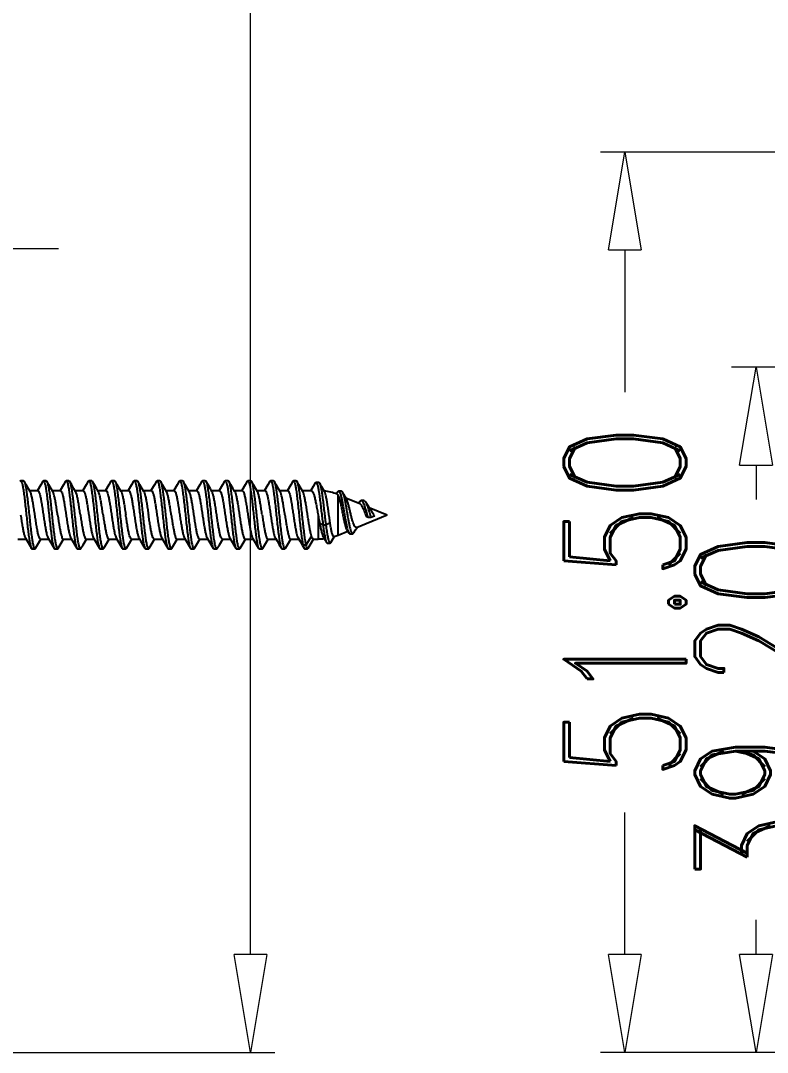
# Model space of a CAD drawing. Header units: millimetres. Extents: x -1995 to -555, y 489 to 1011.
# Drawn here: x -1546.5 to -1503.8, y 771.4 to 830.4 of the extents above; entities that cross this region are included whole.
import ezdxf

# ---------------------------------------------------------------- set-up
doc = ezdxf.new("R2010")
doc.units = ezdxf.units.MM
doc.layers.add('dim', color=82, linetype='Continuous', lineweight=9)
doc.styles.add('ROMAND', font='romand.shx', dxfattribs={"width": 0.75, "bigfont": 'gbcbig.shx'})
doc.dimstyles.new('YanXiu', dxfattribs={"dimtxt": 2.5, "dimasz": 2.2, "dimexe": 1, "dimexo": 0, "dimgap": 0.66, "dimtad": 0, "dimzin": 1, "dimdsep": 46, "dimtxsty": 'ROMAND', "dimblk": 'CLOSEDBLANK', "dimcen": 0, "dimclrd": 3, "dimclre": 3, "dimclrt": 7, "dimazin": 0, "dimtfac": 1, "dimtofl": 0, "dimtmove": 0, "dimatfit": 3, "dimldrblk": 'CLOSEDBLANK', "dimfxl": 1, "dimlwd": 5, "dimlwe": 5, "dimarcsym": 0})

# ---------------------------------------------------------------- blocks, each defined once
blk = doc.blocks.new('_ClosedBlank')
at = {"color": 0, "linetype": 'ByBlock', "lineweight": -2}
for p, q in [((-1, 0.167), (0, 0)), ((-1, 0.167), (-1, -0.167)), ((0, 0), (-1, -0.167))]:
    blk.add_line(p, q, dxfattribs=at)
blk = doc.blocks.new('*D161')
at = {"layer": 'Defpoints', "color": 0}
for p in [(-1511.939, 822.916), (-1473.987, 822.916), (-1473.987, 771.414)]:
    blk.add_point(p, dxfattribs=at)
at = {"layer": 'dim', "color": 3, "lineweight": 5}
for p, q in [((-1475.386, 822.916), (-1513.338, 822.916)), ((-1511.939, 817.316), (-1511.939, 809.189)), ((-1511.939, 777.014), (-1511.939, 785.141)), ((-1475.386, 771.414), (-1513.338, 771.414))]:
    blk.add_line(p, q, dxfattribs=at)
at = {"layer": 'dim', "color": 3, "lineweight": 5, "xscale": 5.600000000000001, "yscale": 5.600000000000001, "zscale": 5.600000000000001}
for p, rotation in [((-1511.939, 822.916), 90), ((-1511.939, 771.414), 270)]:
    blk.add_blockref('_ClosedBlank', p, dxfattribs=dict(at, rotation=rotation))
at = {"layer": 'dim', "color": 7, "insert": (-1511.939, 797.165), "char_height": 7, "attachment_point": 5, "rotation": 90, "style": 'ROMAND'}
blk.add_mtext('51.50', dxfattribs=at)
blk = doc.blocks.new('*D162')
at = {"layer": 'Defpoints', "color": 0}
for p in [(-1504.439, 810.614), (-1473.987, 810.614), (-1473.987, 771.414)]:
    blk.add_point(p, dxfattribs=at)
at = {"layer": 'dim', "color": 3, "lineweight": 5}
for p, q in [((-1475.386, 810.614), (-1505.838, 810.614)), ((-1504.439, 805.014), (-1504.439, 803.039)), ((-1504.439, 777.014), (-1504.439, 778.99)), ((-1475.386, 771.414), (-1505.838, 771.414))]:
    blk.add_line(p, q, dxfattribs=at)
at = {"layer": 'dim', "color": 3, "lineweight": 5, "xscale": 5.600000000000001, "yscale": 5.600000000000001, "zscale": 5.600000000000001}
for p, rotation in [((-1504.439, 810.614), 90), ((-1504.439, 771.414), 270)]:
    blk.add_blockref('_ClosedBlank', p, dxfattribs=dict(at, rotation=rotation))
at = {"layer": 'dim', "color": 7, "insert": (-1504.439, 791.014), "char_height": 7, "attachment_point": 5, "rotation": 90, "style": 'ROMAND'}
blk.add_mtext('39.20', dxfattribs=at)
blk = doc.blocks.new('*D164')
at = {"layer": 'Defpoints', "color": 0}
for p in [(-1555.547, 953.384), (-1533.357, 953.384), (-1555.547, 771.414)]:
    blk.add_point(p, dxfattribs=at)
at = {"layer": 'dim', "color": 3, "lineweight": 5}
for p, q in [((-1554.147, 953.384), (-1531.958, 953.384)), ((-1533.357, 947.784), (-1533.357, 876.549)), ((-1533.357, 777.014), (-1533.357, 848.25)), ((-1554.147, 771.414), (-1531.958, 771.414))]:
    blk.add_line(p, q, dxfattribs=at)
at = {"layer": 'dim', "color": 3, "lineweight": 5, "xscale": 5.600000000000001, "yscale": 5.600000000000001, "zscale": 5.600000000000001}
for p, rotation in [((-1533.357, 953.384), 90), ((-1533.357, 771.414), 270)]:
    blk.add_blockref('_ClosedBlank', p, dxfattribs=dict(at, rotation=rotation))
at = {"layer": 'dim', "color": 7, "insert": (-1533.357, 862.399), "char_height": 7, "attachment_point": 5, "rotation": 90, "style": 'ROMAND'}
blk.add_mtext('181.97', dxfattribs=at)
blk = doc.blocks.new('*D169')
at = {"layer": 'Defpoints', "color": 0}
for p in [(-1588.545, 823.204), (-1555.547, 822.916), (-1588.545, 817.391)]:
    blk.add_point(p, dxfattribs=at)
at = {"layer": 'dim', "color": 3, "lineweight": 5}
for p, q in [((-1588.545, 821.805), (-1588.545, 815.991)), ((-1555.547, 821.517), (-1555.547, 815.991)), ((-1594.145, 817.391), (-1599.745, 817.391)), ((-1549.947, 817.391), (-1544.347, 817.391))]:
    blk.add_line(p, q, dxfattribs=at)
at = {"layer": 'dim', "color": 3, "lineweight": 5, "xscale": 5.600000000000001, "yscale": 5.600000000000001, "zscale": 5.600000000000001}
blk.add_blockref('_ClosedBlank', (-1588.545, 817.391), dxfattribs=at)
at = {"layer": 'dim', "color": 3, "lineweight": 5, "xscale": 5.600000000000001, "yscale": 5.600000000000001, "zscale": 5.600000000000001, "rotation": 180}
blk.add_blockref('_ClosedBlank', (-1555.547, 817.391), dxfattribs=at)
at = {"layer": 'dim', "color": 7, "insert": (-1572.046, 817.391), "char_height": 7, "attachment_point": 5, "style": 'ROMAND'}
blk.add_mtext('33.00', dxfattribs=at)

msp = doc.modelspace()

# ---------------------------------------------------------------- linework, layer by layer
at = {"color": 7, "linetype": 'Continuous'}
for p, q in [((-1546.541, 804.083), (-1546.503, 804.115)), ((-1546.34, 804.115), (-1546.503, 804.115)), ((-1546.34, 804.115), (-1546.303, 804.083)), ((-1545.356, 803.888), (-1545.548, 803.562)), ((-1545.241, 804.083), (-1545.356, 803.888)), ((-1545.241, 804.083), (-1545.203, 804.115)), ((-1545.04, 804.115), (-1545.203, 804.115)), ((-1545.04, 804.115), (-1545.003, 804.083)), ((-1544.056, 803.888), (-1544.248, 803.562)), ((-1543.941, 804.083), (-1544.056, 803.888)), ((-1543.941, 804.083), (-1543.903, 804.115)), ((-1543.74, 804.115), (-1543.903, 804.115)), ((-1543.74, 804.115), (-1543.703, 804.083)), ((-1542.756, 803.888), (-1542.948, 803.562)), ((-1542.641, 804.083), (-1542.756, 803.888)), ((-1542.641, 804.083), (-1542.603, 804.115)), ((-1542.44, 804.115), (-1542.603, 804.115)), ((-1542.44, 804.115), (-1542.403, 804.083)), ((-1541.456, 803.888), (-1541.648, 803.562)), ((-1541.341, 804.083), (-1541.456, 803.888)), ((-1541.341, 804.083), (-1541.303, 804.115)), ((-1541.14, 804.115), (-1541.303, 804.115)), ((-1541.14, 804.115), (-1541.103, 804.083)), ((-1540.156, 803.888), (-1540.348, 803.562)), ((-1540.041, 804.083), (-1540.156, 803.888)), ((-1540.041, 804.083), (-1540.003, 804.115)), ((-1539.84, 804.115), (-1540.003, 804.115)), ((-1539.84, 804.115), (-1539.803, 804.083)), ((-1538.856, 803.888), (-1539.048, 803.562)), ((-1538.741, 804.083), (-1538.856, 803.888)), ((-1538.741, 804.083), (-1538.703, 804.115)), ((-1538.54, 804.115), (-1538.703, 804.115)), ((-1537.556, 803.888), (-1537.748, 803.562)), ((-1537.441, 804.083), (-1537.556, 803.888)), ((-1537.441, 804.083), (-1537.403, 804.115)), ((-1537.24, 804.115), (-1537.403, 804.115)), ((-1536.256, 803.888), (-1536.448, 803.562)), ((-1536.141, 804.083), (-1536.256, 803.888)), ((-1536.141, 804.083), (-1536.103, 804.115)), ((-1535.94, 804.115), (-1536.103, 804.115)), ((-1534.956, 803.888), (-1535.148, 803.562)), ((-1534.841, 804.083), (-1534.956, 803.888)), ((-1534.841, 804.083), (-1534.803, 804.115)), ((-1534.64, 804.115), (-1534.803, 804.115)), ((-1533.656, 803.888), (-1533.848, 803.562)), ((-1533.541, 804.083), (-1533.656, 803.888)), ((-1533.541, 804.083), (-1533.503, 804.115)), ((-1533.34, 804.115), (-1533.503, 804.115)), ((-1532.356, 803.888), (-1532.548, 803.562)), ((-1532.241, 804.083), (-1532.356, 803.888)), ((-1532.241, 804.083), (-1532.203, 804.115)), ((-1532.04, 804.115), (-1532.203, 804.115)), ((-1531.056, 803.888), (-1531.248, 803.562)), ((-1530.941, 804.083), (-1531.056, 803.888)), ((-1530.74, 804.115), (-1530.903, 804.115)), ((-1529.648, 803.989), (-1529.763, 803.793)), ((-1529.648, 803.989), (-1529.609, 804.021)), ((-1529.446, 804.021), (-1529.609, 804.021)), ((-1545.988, 803.55), (-1545.529, 803.55)), ((-1544.688, 803.55), (-1544.229, 803.55)), ((-1543.388, 803.55), (-1542.929, 803.55)), ((-1542.088, 803.55), (-1541.629, 803.55)), ((-1540.788, 803.55), (-1540.329, 803.55)), ((-1539.488, 803.55), (-1539.029, 803.55)), ((-1538.188, 803.55), (-1537.729, 803.55)), ((-1536.888, 803.55), (-1536.429, 803.55)), ((-1535.588, 803.55), (-1535.129, 803.55)), ((-1534.288, 803.55), (-1533.829, 803.55)), ((-1532.988, 803.55), (-1532.529, 803.55)), ((-1531.688, 803.55), (-1531.229, 803.55)), ((-1530.388, 803.55), (-1529.875, 803.55)), ((-1529.763, 803.793), (-1529.908, 803.55)), ((-1528.368, 803.474), (-1528.438, 803.359)), ((-1528.339, 801.009), (-1528.339, 803.273)), ((-1528.154, 803.516), (-1528.316, 803.516)), ((-1527.905, 803.142), (-1527.099, 802.808)), ((-1527.102, 802.92), (-1527.16, 802.833)), ((-1526.862, 802.98), (-1527.025, 802.98)), ((-1529.489, 802.165), (-1529.487, 802.153)), ((-1529.487, 802.153), (-1529.487, 800.78)), ((-1527.283, 801.446), (-1525.547, 802.165)), ((-1526.573, 802.59), (-1525.547, 802.165)), ((-1526.508, 802.494), (-1526.536, 802.533)), ((-1526.258, 802.095), (-1526.465, 802.009)), ((-1529.204, 801.565), (-1529.399, 801.683)), ((-1529.042, 801.565), (-1529.204, 801.565)), ((-1528.802, 801.71), (-1529.042, 801.565)), ((-1526.628, 802.009), (-1526.724, 802.048)), ((-1526.465, 802.009), (-1526.628, 802.009)), ((-1530.352, 800.436), (-1530.679, 800.937)), ((-1530.679, 800.937), (-1530.632, 800.825)), ((-1529.864, 800.937), (-1530.19, 800.436)), ((-1528.756, 800.585), (-1528.567, 800.907)), ((-1528.567, 800.907), (-1528.552, 800.93)), ((-1528.339, 801.009), (-1527.795, 801.234)), ((-1527.84, 801.305), (-1527.802, 801.246)), ((-1527.802, 801.246), (-1527.732, 801.133)), ((-1527.669, 801.083), (-1527.507, 801.083)), ((-1527.438, 801.141), (-1527.346, 801.296)), ((-1527.346, 801.296), (-1527.244, 801.462)), ((-1546.664, 800.78), (-1546.205, 800.78)), ((-1545.653, 800.247), (-1545.535, 800.447)), ((-1545.535, 800.447), (-1545.345, 800.769)), ((-1545.364, 800.78), (-1544.905, 800.78)), ((-1544.353, 800.247), (-1544.235, 800.447)), ((-1544.235, 800.447), (-1544.045, 800.769)), ((-1544.064, 800.78), (-1543.605, 800.78)), ((-1543.053, 800.247), (-1542.935, 800.447)), ((-1542.935, 800.447), (-1542.745, 800.769)), ((-1542.764, 800.78), (-1542.305, 800.78)), ((-1541.753, 800.247), (-1541.635, 800.447)), ((-1541.635, 800.447), (-1541.445, 800.769)), ((-1541.464, 800.78), (-1541.005, 800.78)), ((-1540.453, 800.247), (-1540.335, 800.447)), ((-1540.335, 800.447), (-1540.145, 800.769)), ((-1540.164, 800.78), (-1539.705, 800.78)), ((-1539.153, 800.247), (-1539.035, 800.447)), ((-1539.035, 800.447), (-1538.845, 800.769)), ((-1538.864, 800.78), (-1538.405, 800.78)), ((-1537.853, 800.247), (-1537.735, 800.447)), ((-1537.735, 800.447), (-1537.545, 800.769)), ((-1537.564, 800.78), (-1537.105, 800.78)), ((-1536.553, 800.247), (-1536.435, 800.447)), ((-1536.435, 800.447), (-1536.245, 800.769)), ((-1536.264, 800.78), (-1535.805, 800.78)), ((-1535.253, 800.247), (-1535.135, 800.447)), ((-1535.135, 800.447), (-1534.945, 800.769)), ((-1534.964, 800.78), (-1534.979, 800.784)), ((-1534.964, 800.78), (-1534.505, 800.78)), ((-1533.953, 800.247), (-1533.835, 800.447)), ((-1533.835, 800.447), (-1533.645, 800.769)), ((-1533.664, 800.78), (-1533.205, 800.78)), ((-1532.653, 800.247), (-1532.535, 800.447)), ((-1532.535, 800.447), (-1532.345, 800.769)), ((-1532.364, 800.78), (-1531.905, 800.78)), ((-1531.353, 800.247), (-1531.235, 800.447)), ((-1531.235, 800.447), (-1531.045, 800.769)), ((-1531.064, 800.78), (-1530.605, 800.78)), ((-1530.632, 800.825), (-1530.539, 800.669)), ((-1530.539, 800.669), (-1530.389, 800.414)), ((-1530.389, 800.414), (-1530.291, 800.249)), ((-1530.19, 800.436), (-1530.352, 800.436)), ((-1530.054, 800.249), (-1529.936, 800.448)), ((-1529.936, 800.448), (-1529.747, 800.769)), ((-1529.765, 800.78), (-1529.487, 800.78)), ((-1528.964, 800.545), (-1528.801, 800.545)), ((-1545.853, 800.215), (-1545.69, 800.215)), ((-1544.553, 800.215), (-1544.39, 800.215)), ((-1543.253, 800.215), (-1543.09, 800.215)), ((-1541.953, 800.215), (-1541.79, 800.215)), ((-1540.653, 800.215), (-1540.49, 800.215)), ((-1539.353, 800.215), (-1539.19, 800.215)), ((-1538.053, 800.215), (-1537.89, 800.215)), ((-1536.753, 800.215), (-1536.59, 800.215)), ((-1535.491, 800.247), (-1535.467, 800.22)), ((-1535.467, 800.22), (-1535.453, 800.215)), ((-1535.453, 800.215), (-1535.29, 800.215)), ((-1535.305, 800.22), (-1535.29, 800.215)), ((-1534.153, 800.215), (-1533.99, 800.215)), ((-1532.853, 800.215), (-1532.69, 800.215)), ((-1531.553, 800.215), (-1531.39, 800.215)), ((-1531.39, 800.215), (-1531.353, 800.247)), ((-1530.254, 800.217), (-1530.091, 800.217)), ((-1530.091, 800.217), (-1530.054, 800.249))]:
    msp.add_line(p, q, dxfattribs=at)
for points in [[(-1545.962, 803.506), (-1546.052, 803.658), (-1546.185, 803.883), (-1546.303, 804.083)], [(-1544.662, 803.506), (-1544.752, 803.658), (-1544.885, 803.883), (-1545.003, 804.083)], [(-1543.362, 803.506), (-1543.452, 803.658), (-1543.585, 803.883), (-1543.703, 804.083)], [(-1542.062, 803.506), (-1542.152, 803.658), (-1542.285, 803.883), (-1542.403, 804.083)], [(-1540.762, 803.506), (-1540.852, 803.658), (-1540.985, 803.883), (-1541.103, 804.083)], [(-1539.462, 803.506), (-1539.552, 803.658), (-1539.685, 803.883), (-1539.803, 804.083)], [(-1538.162, 803.506), (-1538.252, 803.658), (-1538.385, 803.883), (-1538.503, 804.083)], [(-1536.862, 803.506), (-1536.952, 803.658), (-1537.085, 803.883), (-1537.203, 804.083)], [(-1535.562, 803.506), (-1535.652, 803.658), (-1535.785, 803.883), (-1535.903, 804.083)], [(-1534.262, 803.506), (-1534.352, 803.658), (-1534.485, 803.883), (-1534.603, 804.083)], [(-1532.962, 803.506), (-1533.052, 803.658), (-1533.185, 803.883), (-1533.303, 804.083)], [(-1531.662, 803.506), (-1531.752, 803.658), (-1531.885, 803.883), (-1532.003, 804.083)], [(-1530.362, 803.506), (-1530.452, 803.658), (-1530.585, 803.883), (-1530.703, 804.083)], [(-1529.118, 803.495), (-1529.29, 803.787), (-1529.407, 803.988)], [(-1527.876, 803.093), (-1528.011, 803.321), (-1528.099, 803.469)], [(-1526.536, 802.533), (-1526.665, 802.732), (-1526.771, 802.903)], [(-1546.232, 800.824), (-1546.139, 800.668), (-1546.006, 800.443), (-1545.891, 800.247)], [(-1544.932, 800.824), (-1544.839, 800.668), (-1544.706, 800.443), (-1544.591, 800.247)], [(-1543.632, 800.824), (-1543.539, 800.668), (-1543.406, 800.443), (-1543.291, 800.247)], [(-1542.332, 800.824), (-1542.239, 800.668), (-1542.106, 800.443), (-1541.991, 800.247)], [(-1541.032, 800.824), (-1540.939, 800.668), (-1540.806, 800.443), (-1540.691, 800.247)], [(-1539.732, 800.824), (-1539.639, 800.668), (-1539.506, 800.443), (-1539.391, 800.247)], [(-1538.432, 800.824), (-1538.339, 800.668), (-1538.206, 800.443), (-1538.091, 800.247)], [(-1537.132, 800.824), (-1537.039, 800.668), (-1536.906, 800.443), (-1536.791, 800.247)], [(-1535.832, 800.824), (-1535.739, 800.668), (-1535.606, 800.443), (-1535.491, 800.247)], [(-1534.532, 800.824), (-1534.439, 800.668), (-1534.306, 800.443), (-1534.191, 800.247)], [(-1533.232, 800.824), (-1533.139, 800.668), (-1533.006, 800.443), (-1532.891, 800.247)], [(-1531.932, 800.824), (-1531.839, 800.668), (-1531.706, 800.443), (-1531.591, 800.247)], [(-1529.177, 800.863), (-1529.074, 800.693), (-1529.008, 800.582)]]:
    msp.add_lwpolyline(points, dxfattribs=at)
for centre, radius, start, end in [((-1529.487, 800.55), 3, 68.74557, 83.31467), ((-1529.487, 803.78), 3, 287.72126, 292.5), ((-1526.716, 801.621), 1.13, 199.53331, 199.69764), ((-1526.742, 801.612), 1.102, 199.69714, 199.98686), ((-1529.487, 803.78), 3, 270, 276.64154)]:
    msp.add_arc(centre, radius, start, end, dxfattribs=at)
for points, start_tangent, end_tangent in [([(-1546.503, 804.115), (-1546.46, 804.074), (-1546.416, 803.944), (-1546.371, 803.73), (-1546.326, 803.444), (-1546.281, 803.097), (-1546.236, 802.706), (-1546.191, 802.291), (-1546.146, 801.869), (-1546.102, 801.461), (-1546.057, 801.086), (-1546.012, 800.762), (-1545.967, 800.504), (-1545.922, 800.323), (-1545.895, 800.243)], (0.992405, -0.123014), (0.624997, -0.780627)), ([(-1546.304, 804.083), (-1546.298, 804.074), (-1546.253, 803.944), (-1546.208, 803.73), (-1546.163, 803.444), (-1546.119, 803.097), (-1546.074, 802.706), (-1546.029, 802.291), (-1545.984, 801.869), (-1545.939, 801.461), (-1545.894, 801.086), (-1545.849, 800.762), (-1545.804, 800.504), (-1545.76, 800.323), (-1545.715, 800.229), (-1545.69, 800.222)], (0.567108, -0.823643), (0.998628, -0.052373)), ([(-1545.203, 804.115), (-1545.159, 804.072), (-1545.114, 803.939), (-1545.07, 803.724), (-1545.025, 803.435), (-1544.98, 803.087), (-1544.935, 802.695), (-1544.89, 802.279), (-1544.845, 801.858), (-1544.8, 801.45), (-1544.755, 801.077), (-1544.711, 800.754), (-1544.666, 800.498), (-1544.621, 800.319), (-1544.596, 800.243)], (0.997949, -0.064017), (0.60084, -0.79937)), ([(-1545.004, 804.083), (-1544.997, 804.072), (-1544.952, 803.939), (-1544.907, 803.724), (-1544.862, 803.435), (-1544.817, 803.087), (-1544.772, 802.695), (-1544.728, 802.279), (-1544.683, 801.858), (-1544.638, 801.45), (-1544.593, 801.077), (-1544.548, 800.754), (-1544.503, 800.498), (-1544.458, 800.319), (-1544.413, 800.227), (-1544.39, 800.222)], (0.550967, -0.834527), (0.999859, -0.016821)), ([(-1543.903, 804.115), (-1543.858, 804.069), (-1543.813, 803.934), (-1543.768, 803.717), (-1543.723, 803.426), (-1543.679, 803.077), (-1543.634, 802.684), (-1543.589, 802.268), (-1543.544, 801.846), (-1543.499, 801.44), (-1543.454, 801.067), (-1543.409, 800.746), (-1543.365, 800.492), (-1543.32, 800.316), (-1543.296, 800.243)], (0.999998, 0.002089), (0.574355, -0.818607)), ([(-1543.703, 804.083), (-1543.696, 804.069), (-1543.651, 803.934), (-1543.606, 803.717), (-1543.561, 803.426), (-1543.516, 803.077), (-1543.471, 802.684), (-1543.426, 802.268), (-1543.381, 801.846), (-1543.337, 801.44), (-1543.292, 801.067), (-1543.247, 800.746), (-1543.202, 800.492), (-1543.157, 800.316), (-1543.112, 800.226), (-1543.091, 800.222)], (0.53523, -0.844706), (0.999819, 0.019023)), ([(-1542.603, 804.115), (-1542.602, 804.115), (-1542.557, 804.067), (-1542.512, 803.93), (-1542.467, 803.71), (-1542.422, 803.417), (-1542.377, 803.066), (-1542.333, 802.673), (-1542.288, 802.256), (-1542.243, 801.835), (-1542.198, 801.429), (-1542.153, 801.058), (-1542.108, 800.738), (-1542.063, 800.486), (-1542.018, 800.312), (-1541.996, 800.244)], (0.997692, 0.067899), (0.547391, -0.836877)), ([(-1542.403, 804.083), (-1542.394, 804.067), (-1542.349, 803.93), (-1542.305, 803.71), (-1542.26, 803.417), (-1542.215, 803.066), (-1542.17, 802.673), (-1542.125, 802.256), (-1542.08, 801.835), (-1542.035, 801.429), (-1541.991, 801.058), (-1541.946, 800.738), (-1541.901, 800.486), (-1541.856, 800.312), (-1541.811, 800.225), (-1541.791, 800.222)], (0.5201, -0.854105), (0.998513, 0.054522)), ([(-1541.303, 804.115), (-1541.301, 804.115), (-1541.256, 804.064), (-1541.211, 803.925), (-1541.166, 803.703), (-1541.121, 803.409), (-1541.076, 803.056), (-1541.031, 802.662), (-1540.986, 802.245), (-1540.942, 801.824), (-1540.897, 801.419), (-1540.852, 801.048), (-1540.807, 800.731), (-1540.762, 800.48), (-1540.717, 800.308), (-1540.696, 800.244)], (0.991989, 0.126326), (0.5239, -0.85178)), ([(-1541.103, 804.083), (-1541.093, 804.064), (-1541.048, 803.925), (-1541.003, 803.703), (-1540.959, 803.409), (-1540.914, 803.056), (-1540.869, 802.662), (-1540.824, 802.245), (-1540.779, 801.824), (-1540.734, 801.419), (-1540.689, 801.048), (-1540.644, 800.731), (-1540.6, 800.48), (-1540.555, 800.308), (-1540.51, 800.224), (-1540.491, 800.222)], (0.505768, -0.862669), (0.996555, 0.082929)), ([(-1540.003, 804.115), (-1539.999, 804.115), (-1539.954, 804.062), (-1539.91, 803.92), (-1539.865, 803.696), (-1539.82, 803.4), (-1539.775, 803.046), (-1539.73, 802.651), (-1539.685, 802.233), (-1539.64, 801.812), (-1539.595, 801.408), (-1539.551, 801.039), (-1539.506, 800.723), (-1539.461, 800.474), (-1539.416, 800.305), (-1539.396, 800.244)], (0.984706, 0.174224), (0.499067, -0.866564)), ([(-1539.803, 804.083), (-1539.792, 804.062), (-1539.747, 803.92), (-1539.702, 803.696), (-1539.657, 803.4), (-1539.612, 803.046), (-1539.568, 802.651), (-1539.523, 802.233), (-1539.478, 801.812), (-1539.433, 801.408), (-1539.388, 801.039), (-1539.343, 800.723), (-1539.298, 800.474), (-1539.253, 800.305), (-1539.209, 800.223), (-1539.191, 800.222)], (0.492421, -0.870357), (0.992538, 0.121933)), ([(-1538.703, 804.114), (-1538.698, 804.115), (-1538.653, 804.059), (-1538.608, 803.915), (-1538.563, 803.688), (-1538.519, 803.391), (-1538.474, 803.036), (-1538.429, 802.64), (-1538.384, 802.222), (-1538.339, 801.801), (-1538.294, 801.397), (-1538.249, 801.03), (-1538.205, 800.715), (-1538.16, 800.469), (-1538.115, 800.302), (-1538.096, 800.244)], (0.977554, 0.210686), (0.480116, -0.877205)), ([(-1538.54, 804.114), (-1538.536, 804.115), (-1538.502, 804.083)], (0.977554, 0.210686), (0.480251, -0.877131)), ([(-1538.502, 804.083), (-1538.491, 804.059), (-1538.446, 803.915), (-1538.401, 803.688), (-1538.356, 803.391), (-1538.311, 803.036), (-1538.266, 802.64), (-1538.221, 802.222), (-1538.177, 801.801), (-1538.132, 801.397), (-1538.087, 801.03), (-1538.042, 800.715), (-1537.997, 800.469), (-1537.952, 800.302), (-1537.907, 800.222), (-1537.891, 800.221)], (0.480251, -0.877131), (0.988283, 0.152631)), ([(-1537.403, 804.114), (-1537.397, 804.114), (-1537.352, 804.056), (-1537.307, 803.91), (-1537.262, 803.681), (-1537.217, 803.382), (-1537.173, 803.025), (-1537.128, 802.629), (-1537.083, 802.21), (-1537.038, 801.79), (-1536.993, 801.387), (-1536.948, 801.02), (-1536.903, 800.708), (-1536.858, 800.463), (-1536.814, 800.298), (-1536.795, 800.245)], (0.971696, 0.236235), (0.46535, -0.885127)), ([(-1537.24, 804.114), (-1537.234, 804.114), (-1537.202, 804.084)], (0.971696, 0.236235), (0.469464, -0.882952)), ([(-1537.202, 804.084), (-1537.189, 804.056), (-1537.145, 803.91), (-1537.1, 803.681), (-1537.055, 803.382), (-1537.01, 803.025), (-1536.965, 802.629), (-1536.92, 802.21), (-1536.875, 801.79), (-1536.831, 801.387), (-1536.786, 801.02), (-1536.741, 800.708), (-1536.696, 800.463), (-1536.651, 800.298), (-1536.606, 800.221), (-1536.592, 800.221)], (0.469464, -0.882952), (0.983563, 0.180564)), ([(-1536.102, 804.113), (-1536.096, 804.114), (-1536.051, 804.053), (-1536.006, 803.904), (-1535.961, 803.674), (-1535.916, 803.373), (-1535.871, 803.015), (-1535.826, 802.618), (-1535.782, 802.199), (-1535.737, 801.779), (-1535.692, 801.376), (-1535.647, 801.011), (-1535.602, 800.7), (-1535.557, 800.457), (-1535.512, 800.295), (-1535.492, 800.246)], (0.967723, 0.252014), (0.517671, -0.85558)), ([(-1535.94, 804.113), (-1535.933, 804.114), (-1535.902, 804.084)], (0.967723, 0.252014), (0.460286, -0.887771)), ([(-1535.902, 804.084), (-1535.888, 804.053), (-1535.843, 803.904), (-1535.799, 803.674), (-1535.754, 803.373), (-1535.709, 803.015), (-1535.664, 802.618), (-1535.619, 802.199), (-1535.574, 801.779), (-1535.529, 801.376), (-1535.484, 801.011), (-1535.44, 800.7), (-1535.395, 800.457), (-1535.35, 800.295), (-1535.305, 800.22)], (0.460286, -0.887771), (0.834823, -0.550518)), ([(-1534.802, 804.113), (-1534.794, 804.114), (-1534.75, 804.051), (-1534.705, 803.899), (-1534.66, 803.667), (-1534.615, 803.364), (-1534.57, 803.005), (-1534.525, 802.606), (-1534.48, 802.187), (-1534.435, 801.767), (-1534.391, 801.366), (-1534.346, 801.002), (-1534.301, 800.692), (-1534.256, 800.452), (-1534.211, 800.292), (-1534.194, 800.245)], (0.965801, 0.259284), (0.448163, -0.893952)), ([(-1534.64, 804.113), (-1534.632, 804.114), (-1534.601, 804.084)], (0.965801, 0.259284), (0.452973, -0.891524)), ([(-1534.601, 804.084), (-1534.587, 804.051), (-1534.542, 803.899), (-1534.497, 803.667), (-1534.452, 803.364), (-1534.408, 803.005), (-1534.363, 802.606), (-1534.318, 802.187), (-1534.273, 801.767), (-1534.228, 801.366), (-1534.183, 801.002), (-1534.138, 800.692), (-1534.093, 800.452), (-1534.049, 800.292), (-1534.004, 800.219), (-1533.992, 800.22)], (0.452973, -0.891524), (0.97413, 0.225987)), ([(-1533.502, 804.112), (-1533.493, 804.113), (-1533.448, 804.048), (-1533.403, 803.894), (-1533.359, 803.659), (-1533.314, 803.355), (-1533.269, 802.994), (-1533.224, 802.595), (-1533.179, 802.176), (-1533.134, 801.756), (-1533.089, 801.355), (-1533.045, 800.993), (-1533, 800.685), (-1532.955, 800.446), (-1532.91, 800.289), (-1532.894, 800.246)], (0.965826, 0.25919), (0.445148, -0.895457)), ([(-1533.34, 804.112), (-1533.331, 804.113), (-1533.301, 804.084)], (0.965826, 0.25919), (0.447817, -0.894125)), ([(-1533.301, 804.084), (-1533.286, 804.048), (-1533.241, 803.894), (-1533.196, 803.659), (-1533.151, 803.355), (-1533.106, 802.994), (-1533.061, 802.595), (-1533.017, 802.176), (-1532.972, 801.756), (-1532.927, 801.355), (-1532.882, 800.993), (-1532.837, 800.685), (-1532.792, 800.446), (-1532.747, 800.289), (-1532.703, 800.218), (-1532.692, 800.219)], (0.447817, -0.894125), (0.970177, 0.242396)), ([(-1532.202, 804.111), (-1532.192, 804.112), (-1532.147, 804.045), (-1532.102, 803.889), (-1532.057, 803.652), (-1532.013, 803.346), (-1531.968, 802.984), (-1531.923, 802.584), (-1531.878, 802.164), (-1531.833, 801.745), (-1531.788, 801.345), (-1531.743, 800.984), (-1531.698, 800.677), (-1531.654, 800.441), (-1531.609, 800.285), (-1531.593, 800.246)], (0.967544, 0.252704), (0.445334, -0.895365)), ([(-1532.039, 804.111), (-1532.029, 804.112), (-1532, 804.085)], (0.967544, 0.252704), (0.445148, -0.895457)), ([(-1532, 804.085), (-1531.985, 804.045), (-1531.94, 803.889), (-1531.895, 803.652), (-1531.85, 803.346), (-1531.805, 802.984), (-1531.76, 802.584), (-1531.715, 802.164), (-1531.671, 801.745), (-1531.626, 801.345), (-1531.581, 800.984), (-1531.536, 800.677), (-1531.491, 800.441), (-1531.446, 800.285), (-1531.401, 800.218), (-1531.391, 800.219)], (0.445148, -0.895457), (0.967252, 0.253819)), ([(-1530.942, 804.084), (-1530.936, 804.091), (-1530.902, 804.111)], (0.674185, 0.738562), (0.970616, 0.240632)), ([(-1530.902, 804.111), (-1530.891, 804.112), (-1530.846, 804.041), (-1530.801, 803.883), (-1530.756, 803.645), (-1530.711, 803.337), (-1530.666, 802.974), (-1530.622, 802.573), (-1530.577, 802.153), (-1530.532, 801.734), (-1530.487, 801.335), (-1530.442, 800.974), (-1530.397, 800.67), (-1530.352, 800.436)], (0.970616, 0.240632), (0.223841, -0.974626)), ([(-1530.739, 804.111), (-1530.728, 804.112), (-1530.699, 804.085)], (0.970616, 0.240632), (0.445335, -0.895364)), ([(-1530.699, 804.085), (-1530.683, 804.041), (-1530.639, 803.883), (-1530.594, 803.645), (-1530.549, 803.337), (-1530.504, 802.974), (-1530.459, 802.573), (-1530.414, 802.153), (-1530.369, 801.734), (-1530.324, 801.335), (-1530.28, 800.974), (-1530.235, 800.67), (-1530.19, 800.436)], (0.445335, -0.895364), (0.223841, -0.974626)), ([(-1529.608, 804.02), (-1529.602, 804.02), (-1529.558, 803.964), (-1529.513, 803.827), (-1529.469, 803.616), (-1529.425, 803.342), (-1529.381, 803.019), (-1529.337, 802.662), (-1529.293, 802.289), (-1529.248, 801.918), (-1529.204, 801.565)], (0.972709, 0.232027), (0.129543, -0.991574)), ([(-1529.446, 804.02), (-1529.439, 804.02), (-1529.406, 803.988)], (0.972709, 0.232027), (0.462396, -0.886673)), ([(-1529.406, 803.988), (-1529.395, 803.964), (-1529.351, 803.827), (-1529.307, 803.616), (-1529.263, 803.342), (-1529.218, 803.019), (-1529.174, 802.662), (-1529.13, 802.289), (-1529.086, 801.918), (-1529.042, 801.565)], (0.462396, -0.886673), (0.129543, -0.991574)), ([(-1545.689, 802.165), (-1545.736, 802.474), (-1545.783, 802.772), (-1545.83, 803.035), (-1545.876, 803.252), (-1545.923, 803.418), (-1545.961, 803.507)], (-0.147748, 0.989025), (-0.567926, 0.82308)), ([(-1545.529, 803.55), (-1545.485, 803.519), (-1545.438, 803.417), (-1545.391, 803.254), (-1545.345, 803.039), (-1545.298, 802.775), (-1545.251, 802.475), (-1545.204, 802.165)], (0.998559, -0.053658), (0.147748, -0.989025)), ([(-1544.389, 802.165), (-1544.436, 802.475), (-1544.484, 802.775), (-1544.531, 803.039), (-1544.577, 803.254), (-1544.623, 803.417), (-1544.661, 803.507)], (-0.147748, 0.989025), (-0.56582, 0.824529)), ([(-1544.229, 803.55), (-1544.184, 803.518), (-1544.137, 803.416), (-1544.091, 803.254), (-1544.046, 803.039), (-1543.998, 802.775), (-1543.951, 802.475), (-1543.904, 802.165)], (0.999398, -0.03469), (0.147748, -0.989025)), ([(-1543.089, 802.165), (-1543.136, 802.475), (-1543.184, 802.775), (-1543.231, 803.039), (-1543.277, 803.254), (-1543.323, 803.416), (-1543.361, 803.506)], (-0.147748, 0.989025), (-0.562558, 0.826757)), ([(-1542.929, 803.55), (-1542.883, 803.516), (-1542.837, 803.414), (-1542.791, 803.251), (-1542.745, 803.035), (-1542.698, 802.77), (-1542.651, 802.473), (-1542.604, 802.165)], (1, 0.000398), (0.147748, -0.989025)), ([(-1541.789, 802.165), (-1541.836, 802.473), (-1541.883, 802.77), (-1541.93, 803.035), (-1541.976, 803.251), (-1542.022, 803.414), (-1542.061, 803.506)], (-0.147748, 0.989025), (-0.556487, 0.830857)), ([(-1541.629, 803.55), (-1541.628, 803.55), (-1541.582, 803.514), (-1541.536, 803.411), (-1541.49, 803.247), (-1541.444, 803.03), (-1541.397, 802.766), (-1541.35, 802.471), (-1541.304, 802.165)], (0.999383, 0.035132), (0.147748, -0.989025)), ([(-1540.761, 803.506), (-1540.721, 803.413), (-1540.675, 803.248), (-1540.629, 803.029), (-1540.582, 802.766), (-1540.536, 802.473), (-1540.489, 802.165)], (0.556609, -0.830774), (0.147748, -0.989025)), ([(-1540.329, 803.55), (-1540.327, 803.55), (-1540.281, 803.512), (-1540.235, 803.408), (-1540.188, 803.241), (-1540.142, 803.023), (-1540.096, 802.76), (-1540.05, 802.47), (-1540.004, 802.165)], (0.9977, 0.067778), (0.147748, -0.989025)), ([(-1539.461, 803.506), (-1539.421, 803.413), (-1539.375, 803.248), (-1539.329, 803.029), (-1539.282, 802.766), (-1539.236, 802.473), (-1539.189, 802.165)], (0.556609, -0.830774), (0.147748, -0.989025)), ([(-1539.029, 803.55), (-1539.027, 803.55), (-1538.981, 803.513), (-1538.935, 803.408), (-1538.888, 803.24), (-1538.842, 803.021), (-1538.796, 802.76), (-1538.75, 802.47), (-1538.704, 802.165)], (0.997964, 0.063773), (0.147748, -0.989025)), ([(-1537.889, 802.165), (-1537.935, 802.47), (-1537.981, 802.76), (-1538.027, 803.021), (-1538.073, 803.24), (-1538.12, 803.408), (-1538.162, 803.506)], (-0.147748, 0.989025), (-0.543227, 0.839586)), ([(-1537.729, 803.55), (-1537.728, 803.55), (-1537.682, 803.514), (-1537.635, 803.409), (-1537.588, 803.241), (-1537.542, 803.022), (-1537.496, 802.762), (-1537.45, 802.471), (-1537.404, 802.165)], (0.999234, 0.039138), (0.147748, -0.989025)), ([(-1536.589, 802.165), (-1536.635, 802.471), (-1536.681, 802.762), (-1536.727, 803.022), (-1536.773, 803.241), (-1536.82, 803.409), (-1536.862, 803.506)], (-0.147748, 0.989025), (-0.549536, 0.83547)), ([(-1536.429, 803.55), (-1536.383, 803.515), (-1536.335, 803.41), (-1536.288, 803.241), (-1536.242, 803.023), (-1536.197, 802.764), (-1536.15, 802.472), (-1536.104, 802.165)], (0.999957, 0.009306), (0.147748, -0.989025)), ([(-1535.289, 802.165), (-1535.335, 802.472), (-1535.382, 802.764), (-1535.428, 803.023), (-1535.473, 803.241), (-1535.52, 803.41), (-1535.561, 803.506)], (-0.147748, 0.989025), (-0.555872, 0.831268)), ([(-1535.129, 803.55), (-1535.085, 803.518), (-1535.037, 803.416), (-1534.99, 803.249), (-1534.944, 803.032), (-1534.898, 802.77), (-1534.851, 802.474), (-1534.804, 802.165)], (0.998778, -0.049415), (0.147748, -0.989025)), ([(-1534.261, 803.506), (-1534.221, 803.413), (-1534.175, 803.248), (-1534.129, 803.029), (-1534.082, 802.766), (-1534.036, 802.473), (-1533.989, 802.165)], (0.556609, -0.830774), (0.147748, -0.989025)), ([(-1533.829, 803.55), (-1533.786, 803.52), (-1533.738, 803.419), (-1533.691, 803.253), (-1533.645, 803.037), (-1533.598, 802.773), (-1533.551, 802.475), (-1533.504, 802.165)], (0.997398, -0.072099), (0.147748, -0.989025)), ([(-1532.689, 802.165), (-1532.736, 802.475), (-1532.783, 802.773), (-1532.83, 803.037), (-1532.876, 803.253), (-1532.923, 803.419), (-1532.961, 803.507)], (-0.147748, 0.989025), (-0.568896, 0.822409)), ([(-1532.529, 803.55), (-1532.485, 803.519), (-1532.438, 803.418), (-1532.391, 803.254), (-1532.345, 803.039), (-1532.298, 802.774), (-1532.251, 802.475), (-1532.204, 802.165)], (0.998044, -0.062512), (0.147748, -0.989025)), ([(-1531.389, 802.165), (-1531.436, 802.475), (-1531.483, 802.774), (-1531.53, 803.039), (-1531.576, 803.254), (-1531.623, 803.418), (-1531.661, 803.507)], (-0.147748, 0.989025), (-0.567293, 0.823516)), ([(-1531.229, 803.55), (-1531.185, 803.518), (-1531.138, 803.417), (-1531.091, 803.255), (-1531.046, 803.039), (-1530.998, 802.775), (-1530.951, 802.475), (-1530.904, 802.165)], (0.998943, -0.045971), (0.147748, -0.989025)), ([(-1530.089, 802.165), (-1530.136, 802.475), (-1530.184, 802.775), (-1530.231, 803.039), (-1530.277, 803.255), (-1530.323, 803.417), (-1530.361, 803.507)], (-0.147748, 0.989025), (-0.564513, 0.825424)), ([(-1529.875, 803.55), (-1529.873, 803.55), (-1529.82, 803.514), (-1529.765, 803.409), (-1529.71, 803.241), (-1529.656, 803.023), (-1529.601, 802.764), (-1529.545, 802.472), (-1529.489, 802.165)], (0.999345, 0.036191), (0.179596, -0.98374)), ([(-1528.867, 802.165), (-1528.91, 802.478), (-1528.954, 802.776), (-1528.998, 803.043), (-1529.042, 803.263), (-1529.086, 803.423), (-1529.115, 803.497)], (-0.137549, 0.990495), (-0.599375, 0.800468)), ([(-1528.4, 803.344), (-1528.389, 803.34), (-1528.339, 803.273)], (0.977873, -0.209198), (0.447348, -0.89436)), ([(-1528.368, 803.474), (-1528.33, 803.513), (-1528.316, 803.513)], (0.463557, 0.886067), (0.992009, -0.126167)), ([(-1528.339, 803.273), (-1528.288, 803.139), (-1528.236, 802.95), (-1528.184, 802.718), (-1528.132, 802.459), (-1528.079, 802.191), (-1528.027, 801.931), (-1527.974, 801.695), (-1527.92, 801.499), (-1527.866, 801.354), (-1527.842, 801.304)], (0.447348, -0.89436), (0.534552, -0.845136)), ([(-1528.316, 803.513), (-1528.284, 803.5), (-1528.238, 803.422), (-1528.192, 803.285), (-1528.146, 803.097), (-1528.1, 802.869), (-1528.054, 802.613), (-1528.008, 802.343), (-1527.962, 802.073), (-1527.916, 801.815), (-1527.87, 801.583), (-1527.824, 801.387), (-1527.781, 801.243)], (0.992009, -0.126167), (0.334359, -0.942446)), ([(-1528.154, 803.513), (-1528.122, 803.5), (-1528.096, 803.471)], (0.992009, -0.126167), (0.500938, -0.865483)), ([(-1528.096, 803.471), (-1528.076, 803.422), (-1528.03, 803.285), (-1527.984, 803.097), (-1527.938, 802.869), (-1527.892, 802.613), (-1527.846, 802.343), (-1527.8, 802.073), (-1527.754, 801.815), (-1527.708, 801.583), (-1527.662, 801.387), (-1527.616, 801.235), (-1527.57, 801.134), (-1527.524, 801.086), (-1527.507, 801.085)], (0.500938, -0.865483), (0.998082, 0.061906)), ([(-1527.608, 802.165), (-1527.66, 802.383), (-1527.712, 802.599), (-1527.763, 802.793), (-1527.814, 802.954), (-1527.866, 803.076), (-1527.875, 803.094)], (-0.235554, 0.971861), (-0.465412, 0.885094)), ([(-1527.102, 802.92), (-1527.088, 802.94), (-1527.042, 802.977), (-1527.025, 802.979)], (0.549546, 0.835464), (0.999578, -0.029051)), ([(-1527.099, 802.809), (-1527.057, 802.777), (-1527.001, 802.7), (-1526.945, 802.591), (-1526.889, 802.459), (-1526.832, 802.311), (-1526.774, 802.165)], (0.93115, -0.364638), (0.37691, -0.92625)), ([(-1527.025, 802.979), (-1526.996, 802.972), (-1526.95, 802.927), (-1526.904, 802.848), (-1526.858, 802.738), (-1526.812, 802.606), (-1526.766, 802.459), (-1526.72, 802.305), (-1526.674, 802.152), (-1526.628, 802.009)], (0.999578, -0.029051), (0.318879, -0.947795)), ([(-1526.862, 802.979), (-1526.834, 802.972), (-1526.788, 802.927), (-1526.771, 802.903)], (0.999578, -0.029051), (0.52297, -0.852351)), ([(-1526.771, 802.903), (-1526.742, 802.848), (-1526.696, 802.738), (-1526.649, 802.606), (-1526.603, 802.459), (-1526.557, 802.305), (-1526.511, 802.152), (-1526.465, 802.009)], (0.52297, -0.852351), (0.318879, -0.947795)), ([(-1546.504, 802.165), (-1546.457, 801.85), (-1546.409, 801.55), (-1546.361, 801.282), (-1546.313, 801.062), (-1546.265, 800.898), (-1546.234, 800.823)], (0.147748, -0.989025), (0.574259, -0.818674)), ([(-1545.364, 800.782), (-1545.403, 800.804), (-1545.45, 800.898), (-1545.499, 801.062), (-1545.546, 801.282), (-1545.594, 801.55), (-1545.642, 801.85), (-1545.689, 802.165)], (-0.986266, 0.165167), (-0.147748, 0.989025)), ([(-1545.204, 802.165), (-1545.158, 801.86), (-1545.112, 801.566), (-1545.065, 801.302), (-1545.019, 801.085), (-1544.973, 800.92), (-1544.932, 800.824)], (0.147748, -0.989025), (0.547314, -0.836928)), ([(-1544.389, 802.165), (-1544.343, 801.857), (-1544.296, 801.564), (-1544.25, 801.302), (-1544.204, 801.082), (-1544.157, 800.917), (-1544.111, 800.815), (-1544.064, 800.78)], (0.147748, -0.989025), (1, 0)), ([(-1543.904, 802.165), (-1543.858, 801.859), (-1543.811, 801.562), (-1543.764, 801.298), (-1543.718, 801.081), (-1543.672, 800.918), (-1543.632, 800.824)], (0.147748, -0.989025), (0.552783, -0.833325)), ([(-1543.089, 802.165), (-1543.043, 801.857), (-1542.996, 801.564), (-1542.95, 801.302), (-1542.904, 801.082), (-1542.857, 800.917), (-1542.811, 800.815), (-1542.764, 800.78)], (0.147748, -0.989025), (1, 0)), ([(-1542.604, 802.165), (-1542.558, 801.856), (-1542.51, 801.557), (-1542.463, 801.292), (-1542.417, 801.077), (-1542.371, 800.915), (-1542.332, 800.824)], (0.147748, -0.989025), (0.560137, -0.8284)), ([(-1541.789, 802.165), (-1541.743, 801.857), (-1541.696, 801.564), (-1541.65, 801.302), (-1541.604, 801.082), (-1541.557, 800.917), (-1541.511, 800.815), (-1541.464, 800.78)], (0.147748, -0.989025), (1, 0)), ([(-1541.304, 802.165), (-1541.26, 801.872), (-1541.215, 801.588), (-1541.171, 801.332), (-1541.127, 801.12), (-1541.084, 800.954), (-1541.04, 800.839), (-1541.033, 800.824)], (0.147748, -0.989025), (0.449135, -0.893464)), ([(-1540.164, 800.783), (-1540.181, 800.785), (-1540.225, 800.839), (-1540.269, 800.954), (-1540.312, 801.12), (-1540.356, 801.332), (-1540.4, 801.588), (-1540.445, 801.872), (-1540.489, 802.165)], (-0.996931, -0.078279), (-0.147748, 0.989025)), ([(-1540.004, 802.165), (-1539.958, 801.856), (-1539.91, 801.557), (-1539.863, 801.293), (-1539.817, 801.077), (-1539.77, 800.911), (-1539.733, 800.824)], (0.147748, -0.989025), (0.569069, -0.82229)), ([(-1538.864, 800.78), (-1538.908, 800.811), (-1538.955, 800.911), (-1539.002, 801.077), (-1539.048, 801.293), (-1539.095, 801.557), (-1539.143, 801.856), (-1539.189, 802.165)], (-0.997272, 0.073809), (-0.147748, 0.989025)), ([(-1538.704, 802.165), (-1538.658, 801.856), (-1538.611, 801.56), (-1538.564, 801.298), (-1538.518, 801.081), (-1538.471, 800.914), (-1538.432, 800.824)], (0.147748, -0.989025), (0.566281, -0.824212)), ([(-1537.889, 802.165), (-1537.843, 801.857), (-1537.796, 801.564), (-1537.75, 801.302), (-1537.704, 801.082), (-1537.657, 800.917), (-1537.611, 800.815), (-1537.564, 800.78)], (0.147748, -0.989025), (1, 0)), ([(-1537.404, 802.165), (-1537.358, 801.857), (-1537.311, 801.563), (-1537.265, 801.303), (-1537.219, 801.085), (-1537.172, 800.917), (-1537.132, 800.824)], (0.147748, -0.989025), (0.562017, -0.827126)), ([(-1536.264, 800.78), (-1536.31, 800.814), (-1536.357, 800.917), (-1536.404, 801.085), (-1536.45, 801.303), (-1536.496, 801.563), (-1536.543, 801.857), (-1536.589, 802.165)], (-0.99969, 0.024882), (-0.147748, 0.989025)), ([(-1536.104, 802.165), (-1536.06, 801.872), (-1536.016, 801.591), (-1535.972, 801.339), (-1535.928, 801.124), (-1535.883, 800.952), (-1535.838, 800.836), (-1535.832, 800.824)], (0.147748, -0.989025), (0.491337, -0.87097)), ([(-1534.979, 800.784), (-1535.023, 800.836), (-1535.069, 800.952), (-1535.113, 801.124), (-1535.157, 801.339), (-1535.201, 801.591), (-1535.245, 801.872), (-1535.289, 802.165)], (-0.90559, 0.424154), (-0.147748, 0.989025)), ([(-1534.804, 802.165), (-1534.758, 801.86), (-1534.712, 801.571), (-1534.666, 801.309), (-1534.62, 801.09), (-1534.574, 800.922), (-1534.532, 800.824)], (0.147748, -0.989025), (0.543895, -0.839153)), ([(-1533.989, 802.165), (-1533.943, 801.857), (-1533.896, 801.564), (-1533.85, 801.302), (-1533.804, 801.082), (-1533.757, 800.917), (-1533.711, 800.815), (-1533.664, 800.78)], (0.147748, -0.989025), (1, 0)), ([(-1533.504, 802.165), (-1533.458, 801.861), (-1533.412, 801.571), (-1533.366, 801.308), (-1533.32, 801.089), (-1533.274, 800.922), (-1533.232, 800.824)], (0.147748, -0.989025), (0.541436, -0.840742)), ([(-1532.689, 802.165), (-1532.643, 801.857), (-1532.596, 801.564), (-1532.55, 801.302), (-1532.504, 801.082), (-1532.457, 800.917), (-1532.411, 800.815), (-1532.364, 800.78)], (0.147748, -0.989025), (1, 0)), ([(-1532.204, 802.165), (-1532.158, 801.86), (-1532.112, 801.568), (-1532.065, 801.304), (-1532.019, 801.086), (-1531.973, 800.921), (-1531.932, 800.824)], (0.147748, -0.989025), (0.54492, -0.838488)), ([(-1531.389, 802.165), (-1531.343, 801.857), (-1531.296, 801.564), (-1531.25, 801.302), (-1531.204, 801.082), (-1531.157, 800.917), (-1531.111, 800.815), (-1531.064, 800.78)], (0.147748, -0.989025), (1, 0)), ([(-1530.904, 802.165), (-1530.859, 801.868), (-1530.814, 801.579), (-1530.768, 801.319), (-1530.723, 801.103), (-1530.679, 800.937)], (0.147748, -0.989025), (0.307674, -0.951492)), ([(-1529.864, 800.937), (-1529.908, 801.103), (-1529.953, 801.319), (-1529.999, 801.579), (-1530.044, 801.868), (-1530.089, 802.165)], (-0.307674, 0.951492), (-0.147748, 0.989025)), ([(-1529.487, 802.153), (-1529.458, 801.993), (-1529.429, 801.836), (-1529.399, 801.683)], (0.179661, -0.983729), (0.191199, -0.981551)), ([(-1528.802, 801.71), (-1528.823, 801.857), (-1528.845, 802.009), (-1528.867, 802.165)], (-0.148967, 0.988842), (-0.137549, 0.990495)), ([(-1527.283, 801.446), (-1527.293, 801.443), (-1527.346, 801.455), (-1527.4, 801.517), (-1527.452, 801.627), (-1527.505, 801.778), (-1527.556, 801.961), (-1527.608, 802.165)], (-0.933604, -0.358307), (-0.235554, 0.971861)), ([(-1526.774, 802.165), (-1526.749, 802.105), (-1526.724, 802.048)], (0.37691, -0.92625), (0.415406, -0.909636)), ([(-1526.308, 802.165), (-1526.372, 802.27), (-1526.436, 802.379), (-1526.497, 802.477), (-1526.508, 802.494)], (-0.548792, 0.835959), (-0.57368, 0.819079)), ([(-1526.258, 802.095), (-1526.283, 802.129), (-1526.308, 802.165)], (-0.614841, 0.788651), (-0.548792, 0.835959)), ([(-1529.399, 801.683), (-1529.342, 801.402), (-1529.285, 801.163), (-1529.229, 800.978), (-1529.177, 800.863)], (0.191199, -0.981551), (0.515642, -0.856804)), ([(-1529.204, 801.565), (-1529.158, 801.234), (-1529.112, 800.956), (-1529.066, 800.744), (-1529.02, 800.606), (-1529.009, 800.581)], (0.129543, -0.991574), (0.459348, -0.888256)), ([(-1529.042, 801.565), (-1528.996, 801.234), (-1528.95, 800.956), (-1528.904, 800.744), (-1528.858, 800.606), (-1528.812, 800.547), (-1528.802, 800.548)], (0.129543, -0.991574), (0.979374, 0.202056)), ([(-1528.574, 800.922), (-1528.58, 800.921), (-1528.625, 800.952), (-1528.671, 801.053), (-1528.715, 801.221), (-1528.759, 801.443), (-1528.802, 801.71)], (-0.960142, -0.279512), (-0.148967, 0.988842)), ([(-1529.765, 800.782), (-1529.777, 800.783), (-1529.82, 800.83), (-1529.864, 800.937)], (-0.991273, -0.131823), (-0.307674, 0.951492)), ([(-1527.778, 801.235), (-1527.732, 801.134), (-1527.732, 801.133)], (0.341817, -0.939766), (0.499513, -0.866306)), ([(-1527.732, 801.133), (-1527.686, 801.086), (-1527.669, 801.085)], (0.499513, -0.866306), (0.998082, 0.061906)), ([(-1527.507, 801.085), (-1527.478, 801.094), (-1527.438, 801.141)], (0.998082, 0.061906), (0.460555, 0.887631)), ([(-1530.352, 800.436), (-1530.308, 800.284), (-1530.293, 800.247)], (0.223841, -0.974626), (0.446504, -0.894782)), ([(-1530.19, 800.436), (-1530.146, 800.284), (-1530.102, 800.219), (-1530.092, 800.22)], (0.223841, -0.974626), (0.96786, 0.251488)), ([(-1529.009, 800.581), (-1528.974, 800.547), (-1528.964, 800.548)], (0.459348, -0.888256), (0.979374, 0.202056)), ([(-1528.802, 800.548), (-1528.766, 800.569), (-1528.753, 800.583)], (0.979374, 0.202056), (0.605688, 0.795702)), ([(-1545.895, 800.243), (-1545.877, 800.229), (-1545.853, 800.222)], (0.624997, -0.780627), (0.998628, -0.052373)), ([(-1545.69, 800.222), (-1545.67, 800.225), (-1545.647, 800.244)], (0.998628, -0.052373), (0.548888, 0.835896)), ([(-1544.596, 800.243), (-1544.576, 800.227), (-1544.553, 800.222)], (0.60084, -0.79937), (0.999859, -0.016821)), ([(-1544.39, 800.222), (-1544.369, 800.226), (-1544.347, 800.243)], (0.999859, -0.016821), (0.576012, 0.817442)), ([(-1543.296, 800.243), (-1543.275, 800.226), (-1543.253, 800.222)], (0.574355, -0.818607), (0.999819, 0.019023)), ([(-1543.091, 800.222), (-1543.067, 800.227), (-1543.048, 800.243)], (0.999819, 0.019023), (0.602404, 0.798191)), ([(-1541.996, 800.244), (-1541.974, 800.225), (-1541.953, 800.222)], (0.547391, -0.836877), (0.998513, 0.054522)), ([(-1541.791, 800.222), (-1541.766, 800.229), (-1541.748, 800.243)], (0.998513, 0.054522), (0.626358, 0.779535)), ([(-1540.696, 800.244), (-1540.672, 800.224), (-1540.654, 800.222)], (0.5239, -0.85178), (0.996555, 0.082929)), ([(-1540.491, 800.222), (-1540.465, 800.23), (-1540.449, 800.244)], (0.996555, 0.082929), (0.605361, 0.795951)), ([(-1539.396, 800.244), (-1539.371, 800.223), (-1539.354, 800.222)], (0.499067, -0.866564), (0.992538, 0.121933)), ([(-1539.191, 800.222), (-1539.164, 800.231), (-1539.149, 800.244)], (0.992538, 0.121933), (0.661898, 0.749594)), ([(-1538.096, 800.244), (-1538.07, 800.222), (-1538.054, 800.221)], (0.480116, -0.877205), (0.988283, 0.152631)), ([(-1537.891, 800.221), (-1537.863, 800.233), (-1537.849, 800.244)], (0.988283, 0.152631), (0.672502, 0.740095)), ([(-1536.795, 800.245), (-1536.769, 800.221), (-1536.754, 800.221)], (0.46535, -0.885127), (0.983563, 0.180564)), ([(-1536.592, 800.221), (-1536.561, 800.235), (-1536.55, 800.245)], (0.983563, 0.180564), (0.678488, 0.734611)), ([(-1535.291, 800.217), (-1535.26, 800.236), (-1535.251, 800.246)], (0.985935, 0.167128), (0.642784, 0.766048)), ([(-1534.194, 800.245), (-1534.166, 800.219), (-1534.154, 800.22)], (0.448163, -0.893952), (0.97413, 0.225987)), ([(-1533.992, 800.22), (-1533.959, 800.238), (-1533.951, 800.246)], (0.97413, 0.225987), (0.678438, 0.734658)), ([(-1532.894, 800.246), (-1532.865, 800.218), (-1532.854, 800.219)], (0.445148, -0.895457), (0.970177, 0.242396)), ([(-1532.692, 800.219), (-1532.658, 800.24), (-1532.651, 800.246)], (0.970177, 0.242396), (0.673407, 0.739272)), ([(-1531.593, 800.246), (-1531.564, 800.218), (-1531.554, 800.219)], (0.445334, -0.895365), (0.967252, 0.253819)), ([(-1530.293, 800.247), (-1530.264, 800.219), (-1530.255, 800.22)], (0.446504, -0.894782), (0.96786, 0.251488))]:
    msp.add_spline(points, degree=3, dxfattribs=dict(at, start_tangent=start_tangent, end_tangent=end_tangent))

# ---------------------------------------------------------------- dimensions: what is measured, and where the dimension line sits
at = {"layer": 'dim'}
for base, p1, p2, picture, middle in [((-1533.357, 953.384), (-1555.547, 771.414), (-1555.547, 953.384), '*D164', (-1533.357, 862.399)), ((-1511.939, 822.916), (-1473.987, 771.414), (-1473.987, 822.916), '*D161', (-1511.939, 797.165)), ((-1504.439, 810.614), (-1473.987, 771.414), (-1473.987, 810.614), '*D162', (-1504.439, 791.014))]:
    dim = msp.add_linear_dim(base=base, p1=p1, p2=p2, angle=90, dimstyle='YanXiu', override={"dimtxt": 7, "dimasz": 5.6, "dimexe": 1.3993, "dimexo": 1.3993, "dimgap": 1.3993}, dxfattribs=at)
    dim.commit()
    dim.dimension.update_dxf_attribs({"geometry": picture, "text_midpoint": middle})
dim = msp.add_linear_dim(base=(-1588.545, 817.391), p1=(-1555.547, 822.916), p2=(-1588.545, 823.204), dimstyle='YanXiu', override={"dimtxt": 7, "dimasz": 5.6, "dimexe": 1.3993, "dimexo": 1.3993, "dimgap": 1.3993}, dxfattribs=at)
dim.commit()
dim.dimension.update_dxf_attribs({"geometry": '*D169', "text_midpoint": (-1572.046, 817.391)})

doc.saveas('drawing.dxf')
